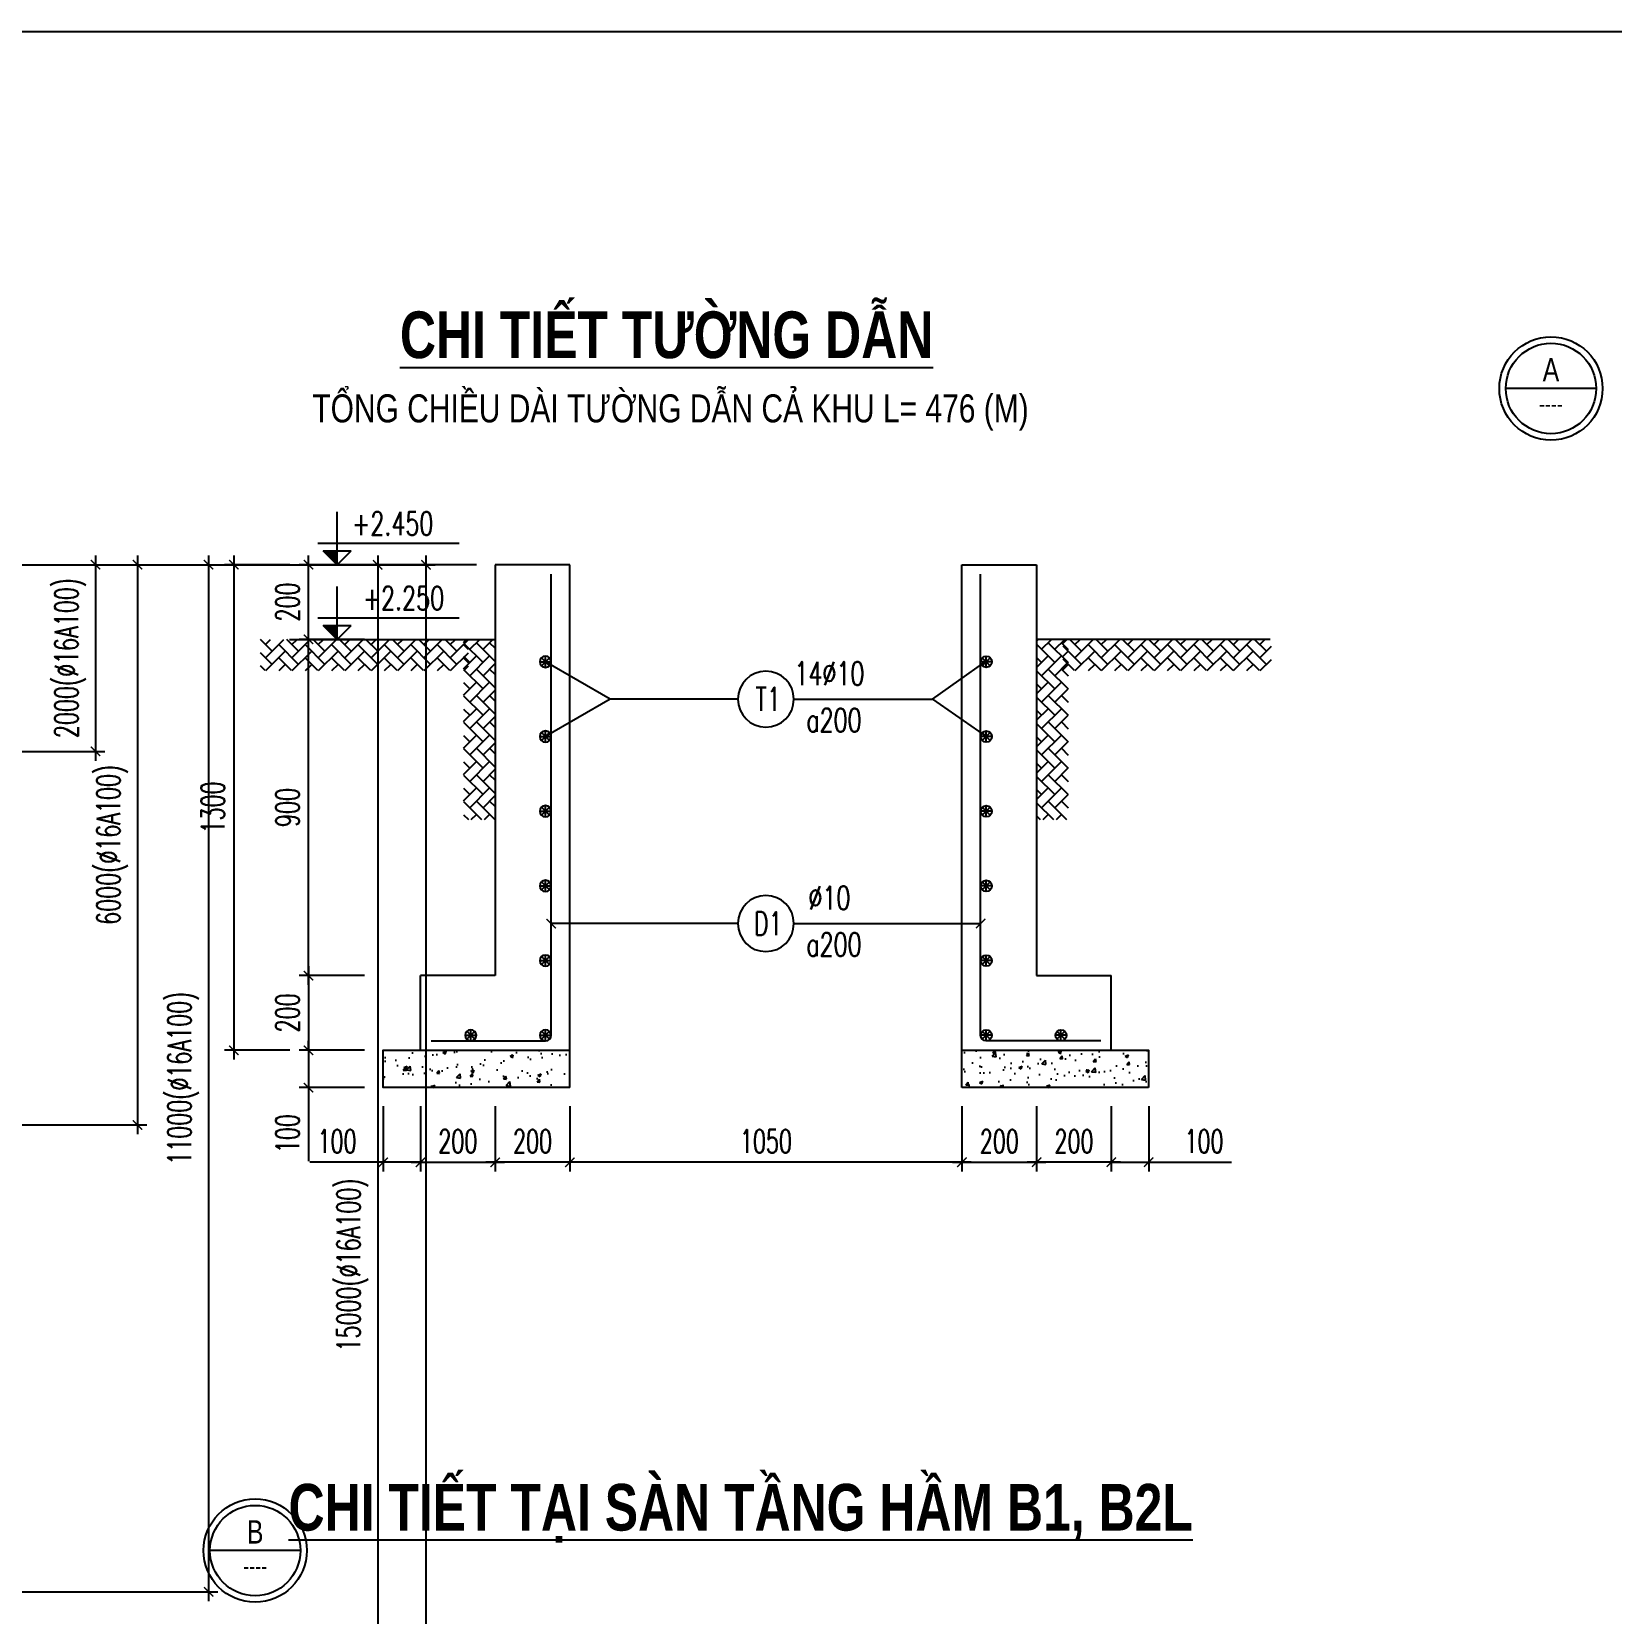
# Model space of a CAD drawing. Header units: millimetres. Extents: x -143570 to 58447, y -1448440 to -1202244.
# Drawn here: x -89255 to -72322, y -1226719 to -1209769 of the extents above; entities that cross this region are included whole.
import ezdxf
from ezdxf.enums import TextEntityAlignment as Align

# ---------------------------------------------------------------- set-up
doc = ezdxf.new("R2010")
doc.units = ezdxf.units.MM
doc.header["$LTSCALE"] = 30
doc.header["$PDMODE"] = 3
doc.layers.get('0').update_dxf_attribs({"lineweight": 9})
doc.layers.get('Defpoints').update_dxf_attribs({"lineweight": 9})
for name, color, linetype in [('ccu11-Chidan', 9, 'Continuous'), ('ccu11-Cotthep', 9, 'Continuous'), ('ccu11-Dim', 8, 'Continuous'), ('ccu11-Hatch', 8, 'Continuous'), ('ccu11-Manh', 8, 'Continuous'), ('ccu11-Text', 31, 'Continuous'), ('ccu11-Thay', 7, 'Continuous'), ('ccu11-Thep', 4, 'Continuous'), ('ccu11-Thep doc', 4, 'Continuous')]:
    doc.layers.add(name, color=color, linetype=linetype)
doc.styles.add('ccu11-dim', font='vnsimli.shx', dxfattribs={"width": 0.65, "bigfont": 'bigfont.shx'})
doc.styles.add('ccu11-VnAvantH', font='')
doc.styles.add('ccu11-VnAvH-B', font='')
doc.styles.add('ccu11-vnsimli', font='vnsimli.shx', dxfattribs={"width": 0.8, "bigfont": 'vns.shx'})
doc.styles.add('ccu11-vnsimple', font='vnsimple.shx', dxfattribs={"bigfont": 'bigfont.shx'})
doc.styles.add('ccu11_simli', font='vnsimli.shx', dxfattribs={"width": 0.8})
doc.styles.get('ccu11-VnAvantH').set_extended_font_data('.VnAvantH')
doc.styles.get('ccu11-VnAvH-B').set_extended_font_data('.VnAvantH', bold=True)
doc.dimstyles.new('ccu11-100(d16a100)', dxfattribs={"dimscale": 100, "dimtxt": 2.5, "dimasz": 1, "dimexe": 1, "dimexo": 2, "dimgap": 0.8, "dimtad": 1, "dimdec": 1, "dimdsep": 46, "dimtxsty": 'ccu11-dim', "dimblk": 'ARCHTICK', "dimcen": -1, "dimdle": 1, "dimclrd": 256, "dimclre": 256, "dimclrt": 3, "dimadec": 0, "dimazin": 2, "dimtfac": 0.1, "dimtdec": 1, "dimtmove": 0, "dimatfit": 1, "dimldrblk": 'ARCHTICK', "dimfxl": 1, "dimtvp": 0.833333, "dimtolj": 1, "dimtzin": 12, "dimarcsym": 0})
doc.dimstyles.new('ccu11-100x4', dxfattribs={"dimscale": 100, "dimtxt": 2.5, "dimasz": 1, "dimexe": 1, "dimexo": 2, "dimgap": 1, "dimtad": 1, "dimdec": 0, "dimlfac": 0.25, "dimdsep": 46, "dimtxsty": 'ccu11-dim', "dimblk": 'ARCHTICK', "dimcen": -1, "dimdle": 1, "dimclrd": 256, "dimclre": 256, "dimclrt": 3, "dimadec": 0, "dimazin": 2, "dimtfac": 0.1, "dimtdec": 0, "dimtmove": 0, "dimatfit": 1, "dimldrblk": 'ARCHTICK', "dimfxl": 1, "dimtvp": 0.833333, "dimtolj": 1, "dimtzin": 12, "dimarcsym": 0})

# ---------------------------------------------------------------- blocks, each defined once
blk = doc.blocks.new('_ARCHTICK')
at = {"color": 0, "linetype": 'ByBlock', "const_width": 0.15}
blk.add_lwpolyline([(-0.5, -0.5), (0.5, 0.5)], dxfattribs=at)
blk = doc.blocks.new('*D861')
at = {"layer": 'ccu11-Dim', "lineweight": -2, "transparency": 16777216}
for p, q in [((-85689, -1216278), (-86389, -1216278)), ((-86289, -1219978), (-86289, -1216178)), ((-85689, -1219878), (-86389, -1219878))]:
    blk.add_line(p, q, dxfattribs=at)
at = {"layer": 'Defpoints', "color": 0, "transparency": 16777216}
for p in [(-86289, -1216278), (-85489, -1216278), (-85489, -1219878)]:
    blk.add_point(p, dxfattribs=at)
at = {"layer": 'ccu11-Dim', "lineweight": -2, "transparency": 16777216, "xscale": 100, "yscale": 100, "zscale": 100}
for p, rotation in [((-86289, -1216278), 90), ((-86289, -1219878), 270)]:
    blk.add_blockref('_ARCHTICK', p, dxfattribs=dict(at, rotation=rotation))
at = {"layer": 'ccu11-Dim', "color": 3, "transparency": 16777216, "insert": (-86514, -1218078), "char_height": 250, "attachment_point": 5, "rotation": 90, "style": 'ccu11-dim'}
blk.add_mtext('\\A1;900', dxfattribs=at)
blk = doc.blocks.new('*D862')
at = {"layer": 'ccu11-Dim', "lineweight": -2, "transparency": 16777216}
for p, q in [((-86489, -1215478), (-87189, -1215478)), ((-87089, -1215378), (-87089, -1220778)), ((-86489, -1220678), (-87189, -1220678))]:
    blk.add_line(p, q, dxfattribs=at)
at = {"layer": 'Defpoints', "color": 0, "transparency": 16777216}
for p in [(-86289, -1215478), (-87089, -1220678), (-86289, -1220678)]:
    blk.add_point(p, dxfattribs=at)
at = {"layer": 'ccu11-Dim', "lineweight": -2, "transparency": 16777216, "xscale": 100, "yscale": 100, "zscale": 100}
for p, rotation in [((-87089, -1215478), 90), ((-87089, -1220678), 270)]:
    blk.add_blockref('_ARCHTICK', p, dxfattribs=dict(at, rotation=rotation))
at = {"layer": 'ccu11-Dim', "color": 3, "transparency": 16777216, "insert": (-87314, -1218078), "char_height": 250, "attachment_point": 5, "rotation": 90, "style": 'ccu11-dim'}
blk.add_mtext('\\A1;1300', dxfattribs=at)
blk = doc.blocks.new('*D863')
at = {"layer": 'ccu11-Dim', "lineweight": -2, "transparency": 16777216}
for p, q in [((-85089, -1221278), (-85089, -1221978)), ((-84289, -1221278), (-84289, -1221978)), ((-85189, -1221878), (-84189, -1221878))]:
    blk.add_line(p, q, dxfattribs=at)
at = {"layer": 'Defpoints', "color": 0, "transparency": 16777216}
for p in [(-85089, -1221078), (-84289, -1221078), (-84289, -1221878)]:
    blk.add_point(p, dxfattribs=at)
at = {"layer": 'ccu11-Dim', "lineweight": -2, "transparency": 16777216, "xscale": 100, "yscale": 100, "zscale": 100, "rotation": 180}
blk.add_blockref('_ARCHTICK', (-85089, -1221878), dxfattribs=at)
at = {"layer": 'ccu11-Dim', "lineweight": -2, "transparency": 16777216, "xscale": 100, "yscale": 100, "zscale": 100}
blk.add_blockref('_ARCHTICK', (-84289, -1221878), dxfattribs=at)
at = {"layer": 'ccu11-Dim', "color": 3, "transparency": 16777216, "insert": (-84689, -1221653), "char_height": 250, "attachment_point": 5, "style": 'ccu11-dim'}
blk.add_mtext('\\A1;200', dxfattribs=at)
blk = doc.blocks.new('*D864')
at = {"layer": 'ccu11-Dim', "lineweight": -2, "ltscale": 10, "transparency": 16777216}
for p, q in [((-85489, -1221278), (-85489, -1221978)), ((-85089, -1221278), (-85089, -1221978)), ((-85489, -1221878), (-86276, -1221878)), ((-85089, -1221878), (-85489, -1221878)), ((-85089, -1221878), (-84989, -1221878))]:
    blk.add_line(p, q, dxfattribs=at)
at = {"layer": 'Defpoints', "color": 0, "ltscale": 10, "transparency": 16777216}
for p in [(-85489, -1221078), (-85089, -1221078), (-85489, -1221878)]:
    blk.add_point(p, dxfattribs=at)
at = {"layer": 'ccu11-Dim', "lineweight": -2, "ltscale": 10, "transparency": 16777216, "xscale": 100, "yscale": 100, "zscale": 100}
blk.add_blockref('_ARCHTICK', (-85489, -1221878), dxfattribs=at)
at = {"layer": 'ccu11-Dim', "lineweight": -2, "ltscale": 10, "transparency": 16777216, "xscale": 100, "yscale": 100, "zscale": 100, "rotation": 180}
blk.add_blockref('_ARCHTICK', (-85089, -1221878), dxfattribs=at)
at = {"layer": 'ccu11-Dim', "color": 3, "ltscale": 10, "transparency": 16777216, "insert": (-85983, -1221653), "char_height": 250, "attachment_point": 5, "style": 'ccu11-dim'}
blk.add_mtext('\\A1;100', dxfattribs=at)
blk = doc.blocks.new('*D865')
at = {"layer": 'ccu11-Dim', "lineweight": -2, "ltscale": 10, "transparency": 16777216}
for p, q in [((-77689, -1221278), (-77689, -1221978)), ((-77289, -1221278), (-77289, -1221978)), ((-77689, -1221878), (-77789, -1221878)), ((-77689, -1221878), (-77289, -1221878)), ((-77289, -1221878), (-76403, -1221878))]:
    blk.add_line(p, q, dxfattribs=at)
at = {"layer": 'Defpoints', "color": 0, "ltscale": 10, "transparency": 16777216}
for p in [(-77689, -1221078), (-77289, -1221078), (-77289, -1221878)]:
    blk.add_point(p, dxfattribs=at)
at = {"layer": 'ccu11-Dim', "lineweight": -2, "ltscale": 10, "transparency": 16777216, "xscale": 100, "yscale": 100, "zscale": 100}
blk.add_blockref('_ARCHTICK', (-77689, -1221878), dxfattribs=at)
at = {"layer": 'ccu11-Dim', "lineweight": -2, "ltscale": 10, "transparency": 16777216, "xscale": 100, "yscale": 100, "zscale": 100, "rotation": 180}
blk.add_blockref('_ARCHTICK', (-77289, -1221878), dxfattribs=at)
at = {"layer": 'ccu11-Dim', "color": 3, "ltscale": 10, "transparency": 16777216, "insert": (-76696, -1221653), "char_height": 250, "attachment_point": 5, "style": 'ccu11-dim'}
blk.add_mtext('\\A1;100', dxfattribs=at)
blk = doc.blocks.new('*D866')
at = {"layer": 'ccu11-Dim', "lineweight": -2, "ltscale": 10, "transparency": 16777216}
for p, q in [((-86289, -1220678), (-86289, -1220578)), ((-85689, -1220678), (-86389, -1220678)), ((-86289, -1220678), (-86289, -1221078)), ((-85689, -1221078), (-86389, -1221078)), ((-86289, -1221078), (-86289, -1221865))]:
    blk.add_line(p, q, dxfattribs=at)
at = {"layer": 'Defpoints', "color": 0, "ltscale": 10, "transparency": 16777216}
for p in [(-85489, -1220678), (-86289, -1221078), (-85489, -1221078)]:
    blk.add_point(p, dxfattribs=at)
at = {"layer": 'ccu11-Dim', "lineweight": -2, "ltscale": 10, "transparency": 16777216, "xscale": 100, "yscale": 100, "zscale": 100}
for p, rotation in [((-86289, -1220678), 270), ((-86289, -1221078), 90)]:
    blk.add_blockref('_ARCHTICK', p, dxfattribs=dict(at, rotation=rotation))
at = {"layer": 'ccu11-Dim', "color": 3, "ltscale": 10, "transparency": 16777216, "insert": (-86514, -1221571), "char_height": 250, "attachment_point": 5, "rotation": 90, "style": 'ccu11-dim'}
blk.add_mtext('\\A1;100', dxfattribs=at)
blk = doc.blocks.new('*D867')
at = {"layer": 'ccu11-Dim', "lineweight": -2, "transparency": 16777216}
for p, q in [((-84289, -1221278), (-84289, -1221978)), ((-83489, -1221278), (-83489, -1221978)), ((-83389, -1221878), (-84389, -1221878))]:
    blk.add_line(p, q, dxfattribs=at)
at = {"layer": 'Defpoints', "color": 0, "transparency": 16777216}
for p in [(-84289, -1221078), (-83489, -1221078), (-84289, -1221878)]:
    blk.add_point(p, dxfattribs=at)
at = {"layer": 'ccu11-Dim', "lineweight": -2, "transparency": 16777216, "xscale": 100, "yscale": 100, "zscale": 100, "rotation": 180}
blk.add_blockref('_ARCHTICK', (-84289, -1221878), dxfattribs=at)
at = {"layer": 'ccu11-Dim', "lineweight": -2, "transparency": 16777216, "xscale": 100, "yscale": 100, "zscale": 100}
blk.add_blockref('_ARCHTICK', (-83489, -1221878), dxfattribs=at)
at = {"layer": 'ccu11-Dim', "color": 3, "transparency": 16777216, "insert": (-83889, -1221653), "char_height": 250, "attachment_point": 5, "style": 'ccu11-dim'}
blk.add_mtext('\\A1;200', dxfattribs=at)
blk = doc.blocks.new('*D868')
at = {"layer": 'ccu11-Dim', "lineweight": -2, "transparency": 16777216}
for p, q in [((-78489, -1221278), (-78489, -1221978)), ((-77689, -1221278), (-77689, -1221978)), ((-77589, -1221878), (-78589, -1221878))]:
    blk.add_line(p, q, dxfattribs=at)
at = {"layer": 'Defpoints', "color": 0, "transparency": 16777216}
for p in [(-78489, -1221078), (-77689, -1221078), (-78489, -1221878)]:
    blk.add_point(p, dxfattribs=at)
at = {"layer": 'ccu11-Dim', "lineweight": -2, "transparency": 16777216, "xscale": 100, "yscale": 100, "zscale": 100, "rotation": 180}
blk.add_blockref('_ARCHTICK', (-78489, -1221878), dxfattribs=at)
at = {"layer": 'ccu11-Dim', "lineweight": -2, "transparency": 16777216, "xscale": 100, "yscale": 100, "zscale": 100}
blk.add_blockref('_ARCHTICK', (-77689, -1221878), dxfattribs=at)
at = {"layer": 'ccu11-Dim', "color": 3, "transparency": 16777216, "insert": (-78089, -1221653), "char_height": 250, "attachment_point": 5, "style": 'ccu11-dim'}
blk.add_mtext('\\A1;200', dxfattribs=at)
blk = doc.blocks.new('*D869')
at = {"layer": 'ccu11-Dim', "lineweight": -2, "transparency": 16777216}
for p, q in [((-79289, -1221278), (-79289, -1221978)), ((-78489, -1221278), (-78489, -1221978)), ((-79389, -1221878), (-78389, -1221878))]:
    blk.add_line(p, q, dxfattribs=at)
at = {"layer": 'Defpoints', "color": 0, "transparency": 16777216}
for p in [(-79289, -1221078), (-78489, -1221078), (-78489, -1221878)]:
    blk.add_point(p, dxfattribs=at)
at = {"layer": 'ccu11-Dim', "lineweight": -2, "transparency": 16777216, "xscale": 100, "yscale": 100, "zscale": 100, "rotation": 180}
blk.add_blockref('_ARCHTICK', (-79289, -1221878), dxfattribs=at)
at = {"layer": 'ccu11-Dim', "lineweight": -2, "transparency": 16777216, "xscale": 100, "yscale": 100, "zscale": 100}
blk.add_blockref('_ARCHTICK', (-78489, -1221878), dxfattribs=at)
at = {"layer": 'ccu11-Dim', "color": 3, "transparency": 16777216, "insert": (-78889, -1221653), "char_height": 250, "attachment_point": 5, "style": 'ccu11-dim'}
blk.add_mtext('\\A1;200', dxfattribs=at)
blk = doc.blocks.new('*D870')
at = {"layer": 'ccu11-Dim', "lineweight": -2, "transparency": 16777216}
for p, q in [((-85689, -1219878), (-86389, -1219878)), ((-86289, -1219778), (-86289, -1220778)), ((-85689, -1220678), (-86389, -1220678))]:
    blk.add_line(p, q, dxfattribs=at)
at = {"layer": 'Defpoints', "color": 0, "transparency": 16777216}
for p in [(-85489, -1219878), (-86289, -1220678), (-85489, -1220678)]:
    blk.add_point(p, dxfattribs=at)
at = {"layer": 'ccu11-Dim', "lineweight": -2, "transparency": 16777216, "xscale": 100, "yscale": 100, "zscale": 100}
for p, rotation in [((-86289, -1219878), 90), ((-86289, -1220678), 270)]:
    blk.add_blockref('_ARCHTICK', p, dxfattribs=dict(at, rotation=rotation))
at = {"layer": 'ccu11-Dim', "color": 3, "transparency": 16777216, "insert": (-86514, -1220278), "char_height": 250, "attachment_point": 5, "rotation": 90, "style": 'ccu11-dim'}
blk.add_mtext('\\A1;200', dxfattribs=at)
blk = doc.blocks.new('*D871')
at = {"layer": 'ccu11-Dim', "lineweight": -2, "transparency": 16777216}
for p, q in [((-83489, -1221278), (-83489, -1221978)), ((-79289, -1221278), (-79289, -1221978)), ((-79189, -1221878), (-83589, -1221878))]:
    blk.add_line(p, q, dxfattribs=at)
at = {"layer": 'Defpoints', "color": 0, "transparency": 16777216}
for p in [(-83489, -1221078), (-79289, -1221078), (-83489, -1221878)]:
    blk.add_point(p, dxfattribs=at)
at = {"layer": 'ccu11-Dim', "lineweight": -2, "transparency": 16777216, "xscale": 100, "yscale": 100, "zscale": 100, "rotation": 180}
blk.add_blockref('_ARCHTICK', (-83489, -1221878), dxfattribs=at)
at = {"layer": 'ccu11-Dim', "lineweight": -2, "transparency": 16777216, "xscale": 100, "yscale": 100, "zscale": 100}
blk.add_blockref('_ARCHTICK', (-79289, -1221878), dxfattribs=at)
at = {"layer": 'ccu11-Dim', "color": 3, "transparency": 16777216, "insert": (-81389, -1221653), "char_height": 250, "attachment_point": 5, "style": 'ccu11-dim'}
blk.add_mtext('\\A1;1050', dxfattribs=at)
blk = doc.blocks.new('ct-ve')
at = {"layer": 'ccu11-Chidan', "color": 7}
blk.add_lwpolyline([(484, 0), (-484, 0)], dxfattribs=at)
at = {"layer": 'ccu11-Chidan', "color": 9}
blk.add_circle((0, 0), 553, dxfattribs=at)
at = {"layer": 'ccu11-Chidan', "color": 3}
blk.add_circle((0, 0), 484, dxfattribs=at)
at = {"layer": 'ccu11-Chidan', "color": 7, "style": 'ccu11-VnAvantH', "width": 0.8}
blk.add_attdef('B', text='', height=250, dxfattribs=at).set_placement((0, 0), align=Align.BOTTOM_CENTER)
blk.add_attdef('B', text='', height=180, dxfattribs=at).set_placement((0, -76), align=Align.TOP_CENTER)
blk = doc.blocks.new('MCT')
at = {"ltscale": 0.005}
for p, q in [((-0.49, 0), (0.49, 0)), ((0.35, -0.35), (-0.35, 0.35)), ((-0.35, -0.35), (0.35, 0.35)), ((0, -0.49), (0, 0.49))]:
    blk.add_line(p, q, dxfattribs=at)
blk.add_circle((0, 0), 0.492, dxfattribs=at)
blk = doc.blocks.new('SHD')
at = {"layer": 'ccu11-Cotthep'}
blk.add_circle((300, 0), 300, dxfattribs=at)
at = {"layer": 'ccu11-Cotthep', "color": 31, "style": 'ccu11_simli', "width": 0.8}
blk.add_attdef('DK', text='', height=250, dxfattribs=at).set_placement((-101, 65), align=Align.BOTTOM_RIGHT)
blk.add_attdef('KH', text='', height=250, dxfattribs=at).set_placement((300, 0), align=Align.MIDDLE)
blk.add_attdef('KC', text='', height=250, dxfattribs=at).set_placement((-101, -142), align=Align.TOP_RIGHT)
blk = doc.blocks.new('*D893')
at = {"layer": 'ccu11-Dim', "lineweight": -2, "transparency": 16777216}
for p, q in [((-84489, -1215478), (-86389, -1215478)), ((-86289, -1216378), (-86289, -1215378)), ((-85689, -1216278), (-86389, -1216278))]:
    blk.add_line(p, q, dxfattribs=at)
at = {"layer": 'Defpoints', "color": 0, "transparency": 16777216}
for p in [(-86289, -1215478), (-84289, -1215478), (-85489, -1216278)]:
    blk.add_point(p, dxfattribs=at)
at = {"layer": 'ccu11-Dim', "lineweight": -2, "transparency": 16777216, "xscale": 100, "yscale": 100, "zscale": 100}
for p, rotation in [((-86289, -1215478), 90), ((-86289, -1216278), 270)]:
    blk.add_blockref('_ARCHTICK', p, dxfattribs=dict(at, rotation=rotation))
at = {"layer": 'ccu11-Dim', "color": 3, "transparency": 16777216, "insert": (-86514, -1215878), "char_height": 250, "attachment_point": 5, "rotation": 90, "style": 'ccu11-dim'}
blk.add_mtext('\\A1;200', dxfattribs=at)
blk = doc.blocks.new('ccu11-cotcaodo1')
at = {"layer": 'ccu11-Chidan'}
for p, q in [((0, 0), (0, 565)), ((-206, 230), (1309, 230)), ((-206, 0), (206, 0)), ((-150, 150), (150, 150)), ((0, 0), (-150, 150)), ((0, 0), (150, 150))]:
    blk.add_line(p, q, dxfattribs=at)
blk.add_solid([(-150, 150), (0, 150), (0, 0)], dxfattribs=at)
at = {"layer": 'ccu11-Chidan', "color": 31, "ltscale": 10, "style": 'ccu11-vnsimli', "width": 0.8}
blk.add_attdef('%%P0.000', text='', height=253, dxfattribs=at).set_placement((597, 441), align=Align.MIDDLE_CENTER)
blk = doc.blocks.new('*D1102')
at = {"layer": 'ccu11-Thay', "lineweight": -2, "transparency": 16777216}
for p, q in [((-109577, -1215478), (-88471, -1215478)), ((-88571, -1215378), (-88571, -1217578)), ((-109577, -1217478), (-88471, -1217478))]:
    blk.add_line(p, q, dxfattribs=at)
at = {"layer": 'Defpoints', "color": 0, "transparency": 16777216}
for p in [(-109777, -1215478), (-109777, -1217478), (-88571, -1217478)]:
    blk.add_point(p, dxfattribs=at)
at = {"layer": 'ccu11-Thay', "lineweight": -2, "transparency": 16777216, "xscale": 100, "yscale": 100, "zscale": 100}
for p, rotation in [((-88571, -1215478), 90), ((-88571, -1217478), 270)]:
    blk.add_blockref('_ARCHTICK', p, dxfattribs=dict(at, rotation=rotation))
at = {"layer": 'ccu11-Thay', "color": 3, "transparency": 16777216, "insert": (-88841, -1216478), "char_height": 250, "attachment_point": 5, "rotation": 90, "style": 'ccu11-dim'}
blk.add_mtext('\\A1;2000(`16A100)', dxfattribs=at)
blk = doc.blocks.new('*D1103')
at = {"layer": 'ccu11-Thay', "lineweight": -2, "transparency": 16777216}
for p, q in [((-109577, -1215478), (-88020, -1215478)), ((-88120, -1215378), (-88120, -1221578)), ((-109577, -1221478), (-88020, -1221478))]:
    blk.add_line(p, q, dxfattribs=at)
at = {"layer": 'Defpoints', "color": 0, "transparency": 16777216}
for p in [(-109777, -1215478), (-109777, -1221478), (-88120, -1221478)]:
    blk.add_point(p, dxfattribs=at)
at = {"layer": 'ccu11-Thay', "lineweight": -2, "transparency": 16777216, "xscale": 100, "yscale": 100, "zscale": 100}
for p, rotation in [((-88120, -1215478), 90), ((-88120, -1221478), 270)]:
    blk.add_blockref('_ARCHTICK', p, dxfattribs=dict(at, rotation=rotation))
at = {"layer": 'ccu11-Thay', "color": 3, "transparency": 16777216, "insert": (-88391, -1218478), "char_height": 250, "attachment_point": 5, "rotation": 90, "style": 'ccu11-dim'}
blk.add_mtext('\\A1;6000(`16A100)', dxfattribs=at)
blk = doc.blocks.new('*D1105')
at = {"layer": 'ccu11-Thay', "lineweight": -2, "transparency": 16777216}
for p, q in [((-109577, -1215478), (-85448, -1215478)), ((-85548, -1215378), (-85548, -1230578)), ((-109577, -1230478), (-85448, -1230478))]:
    blk.add_line(p, q, dxfattribs=at)
at = {"layer": 'Defpoints', "color": 0, "transparency": 16777216}
for p in [(-109777, -1215478), (-109777, -1230478), (-85548, -1230478)]:
    blk.add_point(p, dxfattribs=at)
at = {"layer": 'ccu11-Thay', "lineweight": -2, "transparency": 16777216, "xscale": 100, "yscale": 100, "zscale": 100}
for p, rotation in [((-85548, -1215478), 90), ((-85548, -1230478), 270)]:
    blk.add_blockref('_ARCHTICK', p, dxfattribs=dict(at, rotation=rotation))
at = {"layer": 'ccu11-Thay', "color": 3, "transparency": 16777216, "insert": (-85818, -1222978), "char_height": 250, "attachment_point": 5, "rotation": 90, "style": 'ccu11-dim'}
blk.add_mtext('\\A1;15000(`16A100)', dxfattribs=at)
blk = doc.blocks.new('*D1106')
at = {"layer": 'ccu11-Thay', "lineweight": -2, "transparency": 16777216}
for p, q in [((-109577, -1215478), (-87260, -1215478)), ((-87360, -1215378), (-87360, -1226578)), ((-109577, -1226478), (-87260, -1226478))]:
    blk.add_line(p, q, dxfattribs=at)
at = {"layer": 'Defpoints', "color": 0, "transparency": 16777216}
for p in [(-109777, -1215478), (-109777, -1226478), (-87360, -1226478)]:
    blk.add_point(p, dxfattribs=at)
at = {"layer": 'ccu11-Thay', "lineweight": -2, "transparency": 16777216, "xscale": 100, "yscale": 100, "zscale": 100}
for p, rotation in [((-87360, -1215478), 90), ((-87360, -1226478), 270)]:
    blk.add_blockref('_ARCHTICK', p, dxfattribs=dict(at, rotation=rotation))
at = {"layer": 'ccu11-Thay', "color": 3, "transparency": 16777216, "insert": (-87631, -1220978), "char_height": 250, "attachment_point": 5, "rotation": 90, "style": 'ccu11-dim'}
blk.add_mtext('\\A1;11000(`16A100)', dxfattribs=at)
blk = doc.blocks.new('*D1107')
at = {"layer": 'ccu11-Thay', "lineweight": -2, "transparency": 16777216}
for p, q in [((-109577, -1215478), (-84931, -1215478)), ((-85031, -1215378), (-85031, -1242578)), ((-109577, -1242478), (-84931, -1242478))]:
    blk.add_line(p, q, dxfattribs=at)
at = {"layer": 'Defpoints', "color": 0, "transparency": 16777216}
for p in [(-109777, -1215478), (-109777, -1242478), (-85031, -1242478)]:
    blk.add_point(p, dxfattribs=at)
at = {"layer": 'ccu11-Thay', "lineweight": -2, "transparency": 16777216, "xscale": 100, "yscale": 100, "zscale": 100}
for p, rotation in [((-85031, -1215478), 90), ((-85031, -1242478), 270)]:
    blk.add_blockref('_ARCHTICK', p, dxfattribs=dict(at, rotation=rotation))
at = {"layer": 'ccu11-Thay', "color": 3, "transparency": 16777216, "insert": (-85301, -1228978), "char_height": 250, "attachment_point": 5, "rotation": 90, "style": 'ccu11-dim'}
blk.add_mtext('\\A1;27000(`16A100)', dxfattribs=at)

msp = doc.modelspace()

# ---------------------------------------------------------------- hatches: boundary and pattern name
at = {"layer": 'ccu11-Hatch'}
h = msp.add_hatch(dxfattribs=at)
h.set_pattern_fill('AR-HBONE', color=256, scale=25, style=0)
h.set_pattern_definition([(45, (-315004.2, -1191867.41), (1e-14, 141.421356), [300, -100]), (135, (-314933.49, -1191796.7), (1e-14, 141.421356), [300, -100])])
h.paths.add_polyline_path([(-84574.2, -1216277.87), (-86804.2, -1216277.87), (-86804.2, -1216612.64), (-84574.2, -1216612.64)])
h = msp.add_hatch(dxfattribs=at)
h.set_pattern_fill('AR-HBONE', color=256, scale=25, angle=-90, style=0)
h.set_pattern_definition([(315, (-59883.03, -987776.26), (141.421356, -4e-14), [300, -100]), (45, (-59812.32, -987846.97), (141.421356, -4e-14), [300, -100])])
h.paths.add_polyline_path([(-84293.49, -1216277.87), (-84628.26, -1216277.87), (-84628.26, -1218206.26), (-84293.49, -1218206.26)])
h = msp.add_hatch(dxfattribs=at)
h.set_pattern_fill('AR-HBONE', color=256, scale=25, angle=-90, style=0)
h.set_pattern_definition([(315, (-58283.03, -987776.26), (141.421356, -4e-14), [300, -100]), (45, (-58212.32, -987846.97), (141.421356, -4e-14), [300, -100])])
h.paths.add_polyline_path([(-78485.49, -1216277.87), (-78150.72, -1216277.87), (-78150.72, -1218206.26), (-78485.49, -1218206.26)])
h = msp.add_hatch(dxfattribs=at)
h.set_pattern_fill('AR-HBONE', color=256, scale=25, style=0)
h.set_pattern_definition([(45, (-313404.2, -1191867.41), (1e-14, 141.421356), [300, -100]), (135, (-313333.49, -1191796.7), (1e-14, 141.421356), [300, -100])])
h.paths.add_polyline_path([(-78204.77, -1216277.87), (-75974.77, -1216277.87), (-75974.77, -1216612.64), (-78204.77, -1216612.64)])
h = msp.add_hatch(dxfattribs=at)
h.set_pattern_fill('AR-CONC', color=256, scale=50, style=0)
h.set_pattern_definition([(50, (-380287.18, -1297208.66), (358.6301, -31.37607), [37.5, -412.5]), (355, (-380287.18, -1297208.66), (-69.37567, 376.09607), [30, -330]), (100.4514, (-380257.3, -1297211.27), (289.2547, 344.71977), [31.8701, -350.57106]), (46.1842, (-380287.2, -1297108.66), (533.6205, -82.7595), [56.25, -618.75]), (96.6356, (-380242.7, -1297115.56), (467.33135, 487.0589), [47.8051, -525.8565]), (351.1842, (-380287.2, -1297108.66), (467.331, 487.0593), [45, -495]), (21, (-380237.18, -1297133.66), (298.45353, -201.30945), [37.5, -412.5]), (326, (-380237.18, -1297133.66), (121.65767, 362.57502), [30, -330]), (71.4514, (-380212.3, -1297150.44), (420.1113, 161.26525), [31.8701, -350.57106]), (37.5, (-380287.18, -1297208.66), (6.07993, 166.446927), [0, -326, 0, -335, 0, -331.25]), (7.5, (-380287.18, -1297208.66), (131.53477, 197.20586), [0, -191, 0, -318.5, 0, -126.25]), (327.5, (-380398.68, -1297208.66), (266.91122, -11.277436), [0, -125, 0, -390, 0, -517.5]), (317.5, (-380448.68, -1297208.66), (291.59308, 50.05249), [0, -162.5, 0, -259, 0, -367.5])])
h.paths.add_polyline_path([(-83489.49, -1221077.87), (-83489.49, -1220677.87), (-85489.49, -1220677.87), (-85489.49, -1221077.87)])
h.paths.add_polyline_path([(-79289.49, -1220677.87), (-79289.49, -1221077.87), (-77289.49, -1221077.87), (-77289.49, -1220677.87)])

# ---------------------------------------------------------------- linework, layer by layer
at = {"layer": 'ccu11-Chidan'}
for p, q in [((-81689.49, -1219320.97), (-83689.49, -1219320.97)), ((-81089.49, -1219320.97), (-79089.49, -1219320.97))]:
    msp.add_line(p, q, dxfattribs=at)
at = {"layer": 'ccu11-Manh'}
for points in [[(-81689.49, -1216917.87), (-81689.49, -1216917.87), (-83056.47, -1216917.87), (-83750.54, -1216517.87)], [(-81089.49, -1216917.87), (-81089.49, -1216917.87), (-79603.6, -1216917.87), (-79039.41, -1216517.87)], [(-81689.49, -1216917.87), (-81689.49, -1216917.87), (-83056.47, -1216917.87), (-83750.54, -1217317.87)], [(-81089.49, -1216917.87), (-81089.49, -1216917.87), (-79603.6, -1216917.87), (-79028.43, -1217317.87)]]:
    msp.add_lwpolyline(points, dxfattribs=at)
at = {"layer": 'ccu11-Thay'}
for p, q in [((-83489.49, -1215477.87), (-84289.49, -1215477.87)), ((-84289.49, -1215477.87), (-84289.49, -1216677.87)), ((-83489.49, -1221077.87), (-83489.49, -1215477.87)), ((-79289.49, -1221077.87), (-79289.49, -1215477.87)), ((-79289.49, -1215477.87), (-78489.49, -1215477.87)), ((-78489.49, -1215477.87), (-78489.49, -1216677.87)), ((-84289.49, -1216677.87), (-84289.49, -1219877.87)), ((-78489.49, -1216677.87), (-78489.49, -1219877.87)), ((-84289.49, -1219877.87), (-85089.49, -1219877.87)), ((-78489.49, -1219877.87), (-77689.49, -1219877.87))]:
    msp.add_line(p, q, dxfattribs=at)
at = {"layer": 'ccu11-Thay', "ltscale": 3000}
for p, q in [((-85089.49, -1220677.87), (-85089.49, -1219877.87)), ((-77689.49, -1220677.87), (-77689.49, -1219877.87))]:
    msp.add_line(p, q, dxfattribs=at)
at = {"layer": 'ccu11-Thay'}
msp.add_lwpolyline([(-138866.43, -1209769.09), (-46466.43, -1209769.09), (-46466.43, -1275109.1), (-138866.43, -1275109.1)], close=True, dxfattribs=at)
msp.add_lwpolyline([(-138866.43, -1209769.09), (-46466.43, -1209769.09), (-46466.43, -1275109.1), (-138866.43, -1275109.1)], close=True, dxfattribs=at)
msp.add_lwpolyline([(-138866.43, -1209769.09), (-46466.43, -1209769.09), (-46466.43, -1275109.1), (-138866.43, -1275109.1)], close=True, dxfattribs=at)
at = {"layer": 'ccu11-Thay', "ltscale": 10}
for points in [[(-86491.75, -1216277.87), (-84289.49, -1216277.87)], [(-75987.87, -1216277.87), (-78489.49, -1216277.87)], [(-83489.49, -1221077.87), (-85489.49, -1221077.87), (-85489.49, -1220677.87), (-83489.49, -1220677.87)], [(-79289.49, -1220677.87), (-77289.49, -1220677.87), (-77289.49, -1221077.87)], [(-77289.49, -1221077.87), (-79289.49, -1221077.87)]]:
    msp.add_lwpolyline(points, dxfattribs=at)
at = {"layer": 'ccu11-Thep', "ltscale": 10}
for points in [[(-84976.33, -1220577.87), (-83749.49, -1220577.87, 0.41421356), (-83689.49, -1220517.87), (-83689.49, -1215579.53)], [(-77802.64, -1220577.87), (-79029.49, -1220577.87, -0.41421356), (-79089.49, -1220517.87), (-79089.49, -1215579.53)]]:
    msp.add_lwpolyline(points, format="xyb", dxfattribs=at)

# ---------------------------------------------------------------- block references
at = {"layer": 'ccu11-Chidan'}
ref = msp.add_blockref('ct-ve', (-72979.52, -1213590.74), dxfattribs=at)
ref.add_attrib('B', 'a', dxfattribs={"color": 7, "height": 250, "style": 'ccu11-VnAvantH', "width": 0.8}).set_placement((-72979.52, -1213590.74), align=Align.BOTTOM_CENTER)
ref.add_attrib('B', '----', dxfattribs={"color": 31, "height": 180, "style": 'ccu11-VnAvantH', "width": 0.8}).set_placement((-72979.52, -1213666.38), align=Align.TOP_CENTER)
ref = msp.add_blockref('ccu11-cotcaodo1', (-85983.57, -1215477.87), dxfattribs=at)
ref.add_attrib('%%P0.000', '+2.450', dxfattribs={"color": 31, "ltscale": 10, "height": 250, "style": 'ccu11-vnsimli', "width": 0.7}).set_placement((-85386.17, -1215036.66), align=Align.MIDDLE_CENTER)
ref = msp.add_blockref('ccu11-cotcaodo1', (-85983.57, -1216277.87), dxfattribs=at)
ref.add_attrib('%%P0.000', '+2.250', dxfattribs={"color": 31, "ltscale": 10, "height": 250, "style": 'ccu11-vnsimli', "width": 0.7}).set_placement((-85271.25, -1215836.66), align=Align.MIDDLE_CENTER)
ref = msp.add_blockref('ct-ve', (-86860.69, -1226036.15), dxfattribs=at)
ref.add_attrib('B', 'b', dxfattribs={"color": 7, "height": 250, "style": 'ccu11-VnAvantH', "width": 0.8}).set_placement((-86860.69, -1226036.15), align=Align.BOTTOM_CENTER)
ref.add_attrib('B', '----', dxfattribs={"color": 31, "height": 180, "style": 'ccu11-VnAvantH', "width": 0.8}).set_placement((-86860.69, -1226111.8), align=Align.TOP_CENTER)
at = {"layer": 'ccu11-Cotthep'}
ref = msp.add_blockref('SHD', (-81089.49, -1216917.87), dxfattribs=dict(at, xscale=-1))
ref.add_attrib('KH', 'T1', dxfattribs={"color": 31, "height": 250, "style": 'ccu11-vnsimple', "width": 0.7}).set_placement((-81364.49, -1216917.87), align=Align.MIDDLE_CENTER)
ref.add_attrib('KC', 'a200', dxfattribs={"color": 31, "height": 250, "style": 'ccu11-vnsimple', "width": 0.7}).set_placement((-80660.91, -1217017.87), align=Align.TOP_CENTER)
ref.add_attrib('DK', '14`10', dxfattribs={"color": 31, "height": 250, "style": 'ccu11-vnsimple', "width": 0.7}).set_placement((-80708.7, -1216842.87), align=Align.BOTTOM_CENTER)
ref = msp.add_blockref('SHD', (-81089.49, -1219320.97), dxfattribs=dict(at, xscale=-1))
ref.add_attrib('KH', 'D1', dxfattribs={"color": 31, "height": 250, "style": 'ccu11-vnsimple', "width": 0.7}).set_placement((-81364.49, -1219320.97), align=Align.MIDDLE_CENTER)
ref.add_attrib('KC', 'a200', dxfattribs={"color": 31, "height": 250, "style": 'ccu11-vnsimple', "width": 0.7}).set_placement((-80660.91, -1219420.97), align=Align.TOP_CENTER)
ref.add_attrib('DK', '`10', dxfattribs={"color": 31, "height": 250, "style": 'ccu11-vnsimple', "width": 0.7}).set_placement((-80708.7, -1219245.97), align=Align.BOTTOM_CENTER)
at = {"layer": 'ccu11-Dim', "yscale": 100, "zscale": 100, "rotation": 180}
for p, xscale in [((-83689.49, -1219320.97), -100), ((-79089.49, -1219320.97), 100)]:
    msp.add_blockref('_ARCHTICK', p, dxfattribs=dict(at, xscale=xscale))
at = {"layer": 'ccu11-Thep doc', "yscale": 121.9200000001001}
for p, xscale, zscale, rotation in [((-83750.54, -1216517.87), -121.9200000001001, 121.92, 270), ((-79028.43, -1216517.87), 121.9200000001001, 121.9200000001001, 90.00000000000001), ((-83750.54, -1217317.87), -121.9200000001001, 121.92, 270), ((-79028.43, -1217317.87), 121.9200000001001, 121.9200000001001, 90.00000000000001), ((-83750.54, -1218117.87), -121.9200000001001, 121.92, 270), ((-79028.43, -1218117.87), 121.9200000001001, 121.9200000001001, 90.00000000000001), ((-83750.54, -1218917.87), -121.9200000001001, 121.92, 270), ((-79028.43, -1218917.87), 121.9200000001001, 121.9200000001001, 90.00000000000001), ((-83750.54, -1219717.87), -121.9200000001001, 121.92, 270), ((-79028.43, -1219717.87), 121.9200000001001, 121.9200000001001, 90.00000000000001), ((-84550.54, -1220517.87), -121.9200000001001, 121.92, 270), ((-83750.54, -1220517.87), -121.9200000001001, 121.92, 270), ((-79028.43, -1220517.87), 121.9200000001001, 121.9200000001001, 90.00000000000001), ((-78228.43, -1220517.87), 121.9200000001001, 121.9200000001001, 90.00000000000001)]:
    msp.add_blockref('MCT', p, dxfattribs=dict(at, xscale=xscale, zscale=zscale, rotation=rotation))

# ---------------------------------------------------------------- texts
at = {"layer": 'ccu11-Text', "style": 'ccu11-VnAvH-B', "width": 0.8}
msp.add_text('%%uchi tiÕt t\xadêng dÉn', height=500, dxfattribs=at).set_placement((-82452.89, -1213265.58), align=Align.CENTER)
at = {"layer": 'ccu11-Text', "color": 1, "style": 'ccu11-VnAvantH', "width": 0.8}
msp.add_text('tæng chiÒu dµi t\xadêng dÉn c¶ khu l= 476 (m)', height=300, dxfattribs=at).set_placement((-82411.32, -1213953.58), align=Align.CENTER)
at = {"layer": 'ccu11-Text', "style": 'ccu11-VnAvH-B', "width": 0.8}
msp.add_text('%%Uchi tiÕt t¹i sµn tÇng hÇm b1, b2l', height=500, dxfattribs=at).set_placement((-81659.19, -1225561.79), align=Align.MIDDLE)

# ---------------------------------------------------------------- dimensions: what is measured, and where the dimension line sits
at = {"layer": 'ccu11-Dim'}
for base, p1, p2, angle, picture, middle in [((-87089.49, -1220677.87), (-86289.49, -1215477.87), (-86289.49, -1220677.87), 90, '*D862', (-87314.49, -1218077.87)), ((-86289.49, -1216277.87), (-85489.49, -1219877.87), (-85489.49, -1216277.87), 270, '*D861', (-86514.49, -1218077.87)), ((-86289.49, -1220677.87), (-85489.49, -1219877.87), (-85489.49, -1220677.87), 90, '*D870', (-86514.49, -1220277.87)), ((-84289.49, -1221877.87), (-83489.49, -1221077.87), (-84289.49, -1221077.87), 180, '*D867', (-83889.49, -1221652.87)), ((-78489.49, -1221877.87), (-77689.49, -1221077.87), (-78489.49, -1221077.87), 180, '*D868', (-78089.49, -1221652.87))]:
    dim = msp.add_linear_dim(base=base, p1=p1, p2=p2, angle=angle, dimstyle='ccu11-100x4', dxfattribs=at)
    dim.commit()
    dim.dimension.update_dxf_attribs({"geometry": picture, "text_midpoint": middle})
dim = msp.add_linear_dim(base=(-86289.49, -1215477.87), p1=(-85489.49, -1216277.87), p2=(-84289.49, -1215477.87), angle=270, dimstyle='ccu11-100x4', override={"dimtmove": 1}, dxfattribs=at)
dim.commit()
dim.dimension.update_dxf_attribs({"geometry": '*D893', "text_midpoint": (-86514.49, -1215877.87)})
at = {"layer": 'ccu11-Dim', "ltscale": 10}
dim = msp.add_linear_dim(base=(-86289.49, -1221077.87), p1=(-85489.49, -1220677.87), p2=(-85489.49, -1221077.87), angle=90, dimstyle='ccu11-100x4', dxfattribs=at)
dim.commit()
dim.dimension.update_dxf_attribs({"geometry": '*D866', "text_midpoint": (-86289.49, -1221571.32), "dimtype": 160})
dim = msp.add_linear_dim(base=(-85489.49, -1221877.87), p1=(-85089.49, -1221077.87), p2=(-85489.49, -1221077.87), dimstyle='ccu11-100x4', dxfattribs=at)
dim.commit()
dim.dimension.update_dxf_attribs({"geometry": '*D864', "text_midpoint": (-85982.94, -1221652.87)})
at = {"layer": 'ccu11-Dim'}
for base, p1, p2, picture, middle in [((-84289.49, -1221877.87), (-85089.49, -1221077.87), (-84289.49, -1221077.87), '*D863', (-84689.49, -1221652.87)), ((-83489.49, -1221877.87), (-79289.49, -1221077.87), (-83489.49, -1221077.87), '*D871', (-81389.49, -1221652.87)), ((-78489.49, -1221877.87), (-79289.49, -1221077.87), (-78489.49, -1221077.87), '*D869', (-78889.49, -1221652.87))]:
    dim = msp.add_linear_dim(base=base, p1=p1, p2=p2, dimstyle='ccu11-100x4', dxfattribs=at)
    dim.commit()
    dim.dimension.update_dxf_attribs({"geometry": picture, "text_midpoint": middle})
at = {"layer": 'ccu11-Dim', "ltscale": 10}
dim = msp.add_linear_dim(base=(-77289.49, -1221877.87), p1=(-77689.49, -1221077.87), p2=(-77289.49, -1221077.87), dimstyle='ccu11-100x4', dxfattribs=at)
dim.commit()
dim.dimension.update_dxf_attribs({"geometry": '*D865', "text_midpoint": (-76696.03, -1221877.87), "dimtype": 160})
at = {"layer": 'ccu11-Thay'}
for base, p2, picture, middle in [((-88570.51, -1217477.87), (-109777.1, -1217477.87), '*D1102', (-88840.98, -1216477.87)), ((-88120.12, -1221477.87), (-109777.1, -1221477.87), '*D1103', (-88390.59, -1218477.87)), ((-85547.74, -1230477.87), (-109777.1, -1230477.87), '*D1105', (-85818.22, -1222977.87)), ((-87360.07, -1226477.87), (-109777.1, -1226477.87), '*D1106', (-87630.55, -1220977.87)), ((-85030.88, -1242477.87), (-109777.1, -1242477.87), '*D1107', (-85301.35, -1228977.87))]:
    dim = msp.add_linear_dim(base=base, p1=(-109777.1, -1215477.87), p2=p2, angle=90, dimstyle='ccu11-100(d16a100)', override={"dimpost": '(`16A100)'}, dxfattribs=at)
    dim.commit()
    dim.dimension.update_dxf_attribs({"geometry": picture, "text_midpoint": middle})

doc.saveas('drawing.dxf')
